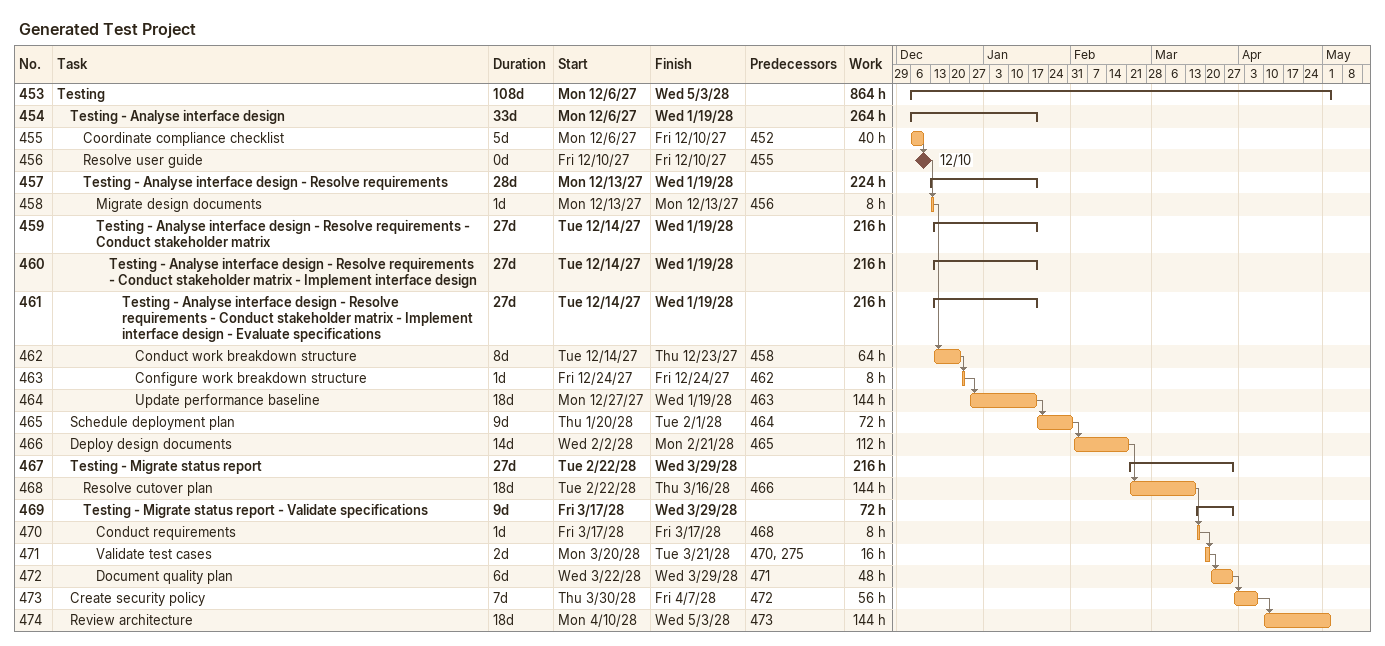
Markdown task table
Generated Test Project

| ID | Level | Task | Duration | Start | Finish | Predecessors | Work (h) |
|---|---|---|---|---|---|---|---|
| 453 | 1 | **Testing** | 108d | 2027-12-06 | 2028-05-03 |  | 864 |
| 454 | 2 | **Testing - Analyse interface design** | 33d | 2027-12-06 | 2028-01-19 |  | 264 |
| 455 | 3 | Coordinate compliance checklist | 5d | 2027-12-06 | 2027-12-10 | 452 | 40 |
| 456 | 3 | Resolve user guide | 0d | 2027-12-10 | 2027-12-10 | 455 |  |
| 457 | 3 | **Testing - Analyse interface design - Resolve requirements** | 28d | 2027-12-13 | 2028-01-19 |  | 224 |
| 458 | 4 | Migrate design documents | 1d | 2027-12-13 | 2027-12-13 | 456 | 8 |
| 459 | 4 | **Testing - Analyse interface design - Resolve requirements - Conduct stakeholder matrix** | 27d | 2027-12-14 | 2028-01-19 |  | 216 |
| 460 | 5 | **Testing - Analyse interface design - Resolve requirements - Conduct stakeholder matrix - Implement interface design** | 27d | 2027-12-14 | 2028-01-19 |  | 216 |
| 461 | 6 | **Testing - Analyse interface design - Resolve requirements - Conduct stakeholder matrix - Implement interface design - Evaluate specifications** | 27d | 2027-12-14 | 2028-01-19 |  | 216 |
| 462 | 7 | Conduct work breakdown structure | 8d | 2027-12-14 | 2027-12-23 | 458 | 64 |
| 463 | 7 | Configure work breakdown structure | 1d | 2027-12-24 | 2027-12-24 | 462 | 8 |
| 464 | 7 | Update performance baseline | 18d | 2027-12-27 | 2028-01-19 | 463 | 144 |
| 465 | 2 | Schedule deployment plan | 9d | 2028-01-20 | 2028-02-01 | 464 | 72 |
| 466 | 2 | Deploy design documents | 14d | 2028-02-02 | 2028-02-21 | 465 | 112 |
| 467 | 2 | **Testing - Migrate status report** | 27d | 2028-02-22 | 2028-03-29 |  | 216 |
| 468 | 3 | Resolve cutover plan | 18d | 2028-02-22 | 2028-03-16 | 466 | 144 |
| 469 | 3 | **Testing - Migrate status report - Validate specifications** | 9d | 2028-03-17 | 2028-03-29 |  | 72 |
| 470 | 4 | Conduct requirements | 1d | 2028-03-17 | 2028-03-17 | 468 | 8 |
| 471 | 4 | Validate test cases | 2d | 2028-03-20 | 2028-03-21 | 470, 275 | 16 |
| 472 | 4 | Document quality plan | 6d | 2028-03-22 | 2028-03-29 | 471 | 48 |
| 473 | 2 | Create security policy | 7d | 2028-03-30 | 2028-04-07 | 472 | 56 |
| 474 | 2 | Review architecture | 18d | 2028-04-10 | 2028-05-03 | 473 | 144 |
